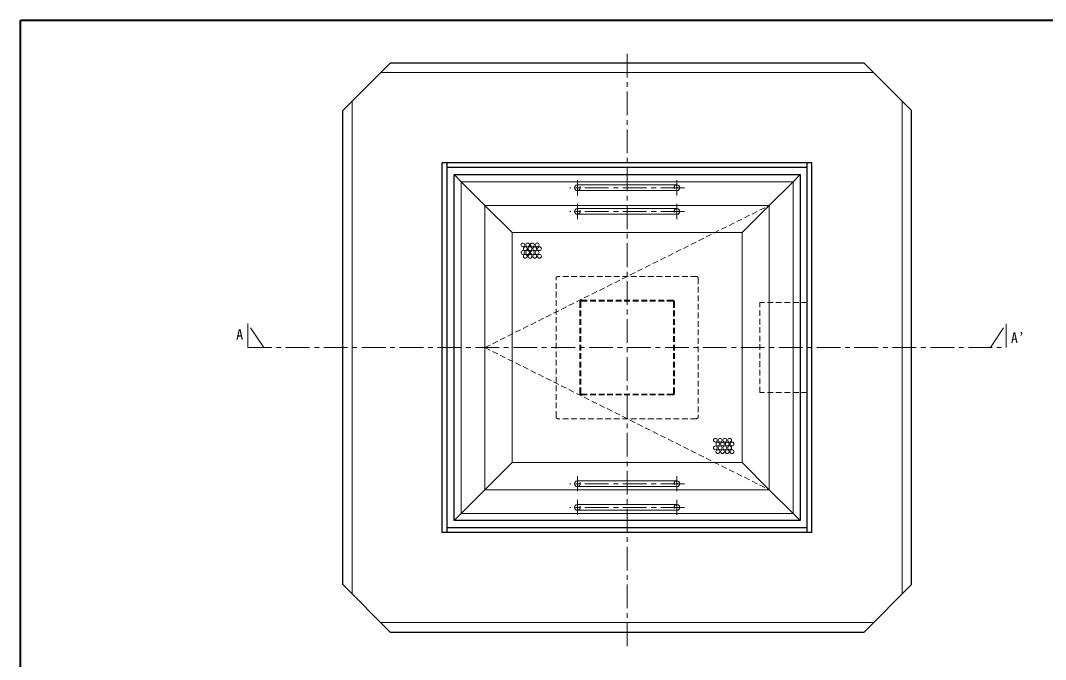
# Model space of a CAD drawing. Units: millimetres at full size, sheet at 1:5; details may follow other scales. Extents: x -1057 to 968, y -699 to 706.
# Drawn here: x -1057 to 24, y 32 to 706 of the extents above; entities that cross this region are included whole.
import ezdxf
from ezdxf.enums import TextEntityAlignment as Align

# ---------------------------------------------------------------- set-up
doc = ezdxf.new("R2010")
doc.units = ezdxf.units.MM
doc.header["$LTSCALE"] = 5
doc.linetypes.add('CHAIN1', pattern=[8, 5, -1, 1, -1])
doc.linetypes.add('DASHED1', pattern=[1.8, 1.2, -0.6])
doc.layers.add('0-0_ﾚｲﾔ1', color=7, linetype='Continuous', lineweight=18)
doc.styles.add('ＭＳ ゴシック', font='')
doc.styles.get('ＭＳ ゴシック').set_extended_font_data('MS Gothic')

msp = doc.modelspace()

# ---------------------------------------------------------------- linework, layer by layer
at = {"layer": '0-0_ﾚｲﾔ1', "color": 1, "lineweight": 40}
for p in [(-1056.961, -699.318), (968.039, 705.682)]:
    msp.add_line(p, (-1056.961, 705.682), dxfattribs=at)
at = {"layer": '0-0_ﾚｲﾔ1', "color": 4, "linetype": 'CHAIN1', "lineweight": 9}
for p, q in [((-416.961, 45.682), (-416.961, 675.682)), ((-469.461, 537.268), (-469.461, 521.268)), ((-364.461, 537.268), (-364.461, 521.268)), ((-356.461, 529.268), (-477.461, 529.268)), ((-469.461, 512.268), (-469.461, 496.268)), ((-364.461, 512.268), (-364.461, 496.268)), ((-356.461, 504.268), (-477.461, 504.268)), ((-800.294, 360.682), (-816.961, 385.682)), ((-816.961, 385.682), (-816.961, 360.682)), ((-33.628, 360.682), (-16.961, 385.682)), ((-16.961, 385.682), (-16.961, 360.682)), ((-816.961, 360.682), (-16.961, 360.682)), ((-356.461, 217.096), (-477.461, 217.096)), ((-469.461, 209.096), (-469.461, 225.096)), ((-364.461, 209.096), (-364.461, 225.096)), ((-469.461, 184.096), (-469.461, 200.096)), ((-364.461, 184.096), (-364.461, 200.096)), ((-356.461, 192.096), (-477.461, 192.096))]:
    msp.add_line(p, q, dxfattribs=at)
at = {"layer": '0-0_ﾚｲﾔ1', "color": 5, "lineweight": 25}
for p, q in [((-716.961, 610.682), (-666.961, 660.682)), ((-166.961, 660.682), (-666.961, 660.682)), ((-166.961, 660.682), (-116.961, 610.682)), ((-716.961, 110.682), (-716.961, 610.682)), ((-116.961, 110.682), (-116.961, 610.682)), ((-611.961, 165.682), (-611.961, 555.682)), ((-221.961, 555.682), (-611.961, 555.682)), ((-606.961, 165.682), (-606.961, 555.682)), ((-226.961, 165.682), (-226.961, 555.682)), ((-221.961, 165.682), (-221.961, 555.682)), ((-226.961, 550.682), (-606.961, 550.682)), ((-599.461, 543.182), (-234.461, 543.182)), ((-599.461, 178.182), (-599.461, 543.182)), ((-591.961, 535.682), (-599.461, 543.182)), ((-241.961, 535.682), (-234.461, 543.182)), ((-234.461, 543.182), (-234.461, 178.182)), ((-591.961, 185.682), (-599.461, 178.182)), ((-241.961, 185.682), (-234.461, 178.182)), ((-234.461, 178.182), (-599.461, 178.182)), ((-221.961, 165.682), (-611.961, 165.682)), ((-226.961, 170.682), (-606.961, 170.682)), ((-666.961, 60.682), (-716.961, 110.682)), ((-116.961, 110.682), (-166.961, 60.682)), ((-666.961, 60.682), (-166.961, 60.682))]:
    msp.add_line(p, q, dxfattribs=at)
at = {"layer": '0-0_ﾚｲﾔ1', "color": 4, "lineweight": 9}
for p, q in [((-676.961, 650.682), (-156.961, 650.682)), ((-706.961, 100.682), (-706.961, 620.682)), ((-126.961, 620.682), (-126.961, 100.682)), ((-566.961, 510.682), (-566.961, 210.682)), ((-364.461, 507.268), (-469.461, 507.268)), ((-364.461, 501.268), (-469.461, 501.268)), ((-538.262, 481.983), (-538.262, 239.38)), ((-538.262, 239.38), (-295.659, 239.38)), ((-364.461, 220.096), (-469.461, 220.096)), ((-364.461, 214.096), (-469.461, 214.096)), ((-156.961, 70.682), (-676.961, 70.682))]:
    msp.add_line(p, q, dxfattribs=at)
at = {"layer": '0-0_ﾚｲﾔ1'}
for p, q in [((-591.961, 535.682), (-591.961, 185.682)), ((-591.961, 535.682), (-241.961, 535.682)), ((-566.961, 510.682), (-591.961, 535.682)), ((-364.461, 532.268), (-469.461, 532.268)), ((-266.961, 510.682), (-241.961, 535.682)), ((-364.461, 526.268), (-469.461, 526.268)), ((-566.961, 210.682), (-591.961, 185.682)), ((-266.961, 210.682), (-241.961, 185.682)), ((-364.461, 195.096), (-469.461, 195.096)), ((-364.461, 189.096), (-469.461, 189.096))]:
    msp.add_line(p, q, dxfattribs=at)
at = {"layer": '0-0_ﾚｲﾔ1', "color": 4, "linetype": 'DASHED1', "lineweight": 9}
for p, q in [((-566.961, 360.682), (-266.961, 510.682)), ((-491.961, 287.682), (-491.961, 433.682)), ((-343.961, 435.682), (-489.961, 435.682)), ((-341.961, 433.682), (-341.961, 287.682)), ((-466.961, 408.682), (-466.961, 312.682)), ((-465.961, 312.682), (-465.961, 408.682)), ((-464.961, 410.682), (-368.961, 410.682)), ((-368.961, 409.682), (-464.961, 409.682)), ((-367.961, 312.682), (-367.961, 408.682)), ((-366.961, 408.682), (-366.961, 312.682)), ((-566.961, 360.682), (-266.961, 210.682)), ((-368.961, 311.682), (-464.961, 311.682)), ((-368.961, 310.682), (-464.961, 310.682)), ((-343.961, 285.682), (-489.961, 285.682))]:
    msp.add_line(p, q, dxfattribs=at)
at = {"layer": '0-0_ﾚｲﾔ1', "linetype": 'DASHED1'}
for p, q in [((-226.961, 408.182), (-276.961, 408.182)), ((-276.961, 313.182), (-276.961, 408.182)), ((-226.961, 313.182), (-276.961, 313.182))]:
    msp.add_line(p, q, dxfattribs=at)
at = {"layer": '0-0_ﾚｲﾔ1'}
msp.add_lwpolyline([(-591.961, 185.682), (-241.961, 185.682), (-241.961, 535.682)], dxfattribs=at)
at = {"layer": '0-0_ﾚｲﾔ1', "color": 4, "lineweight": 9}
for points in [[(-295.659, 239.38), (-295.659, 481.983), (-266.961, 510.682), (-566.961, 510.682)], [(-295.659, 481.983), (-538.262, 481.983), (-566.961, 510.682)], [(-295.659, 239.38), (-266.961, 210.682), (-266.961, 510.682)], [(-538.262, 239.38), (-566.961, 210.682), (-266.961, 210.682)]]:
    msp.add_lwpolyline(points, dxfattribs=at)
for centre in [(-526.922, 468.979), (-524.422, 464.979), (-521.922, 468.979), (-519.422, 464.979), (-516.922, 468.979), (-514.422, 464.979), (-511.922, 468.979), (-509.422, 464.979), (-526.922, 460.979), (-524.422, 456.979), (-521.922, 460.979), (-519.422, 456.979), (-516.922, 460.979), (-514.422, 456.979), (-511.922, 460.979), (-509.422, 456.979), (-323.827, 262.954), (-321.327, 258.954), (-318.827, 262.954), (-316.327, 258.954), (-313.827, 262.954), (-311.327, 258.954), (-308.827, 262.954), (-306.327, 258.954), (-323.827, 254.954), (-321.327, 250.954), (-318.827, 254.954), (-316.327, 250.954), (-313.827, 254.954), (-311.327, 250.954), (-308.827, 254.954), (-306.327, 250.954)]:
    msp.add_circle(centre, 2, dxfattribs=at)
at = {"layer": '0-0_ﾚｲﾔ1'}
for centre, start, end in [((-469.461, 529.268), 90, 270), ((-364.461, 529.268), 270, 90), ((-469.461, 192.096), 90, 270), ((-364.461, 192.096), 270, 90)]:
    msp.add_arc(centre, 3, start, end, dxfattribs=at)
at = {"layer": '0-0_ﾚｲﾔ1', "linetype": 'DASHED1'}
for centre, start, end in [((-469.461, 529.268), 270, 90), ((-364.461, 529.268), 90, 270), ((-469.461, 192.096), 270, 90), ((-364.461, 192.096), 90, 270)]:
    msp.add_arc(centre, 3, start, end, dxfattribs=at)
at = {"layer": '0-0_ﾚｲﾔ1', "color": 4, "lineweight": 9}
for centre, start, end in [((-469.461, 504.268), 90, 270), ((-364.461, 504.268), 270, 90), ((-469.461, 217.096), 90, 270), ((-364.461, 217.096), 270, 90)]:
    msp.add_arc(centre, 3, start, end, dxfattribs=at)
at = {"layer": '0-0_ﾚｲﾔ1', "color": 4, "linetype": 'DASHED1', "lineweight": 9}
for centre, radius, start, end in [((-469.461, 504.268), 3, 270, 90), ((-364.461, 504.268), 3, 90, 270), ((-489.961, 433.682), 2, 90, 180), ((-343.961, 433.682), 2, 0, 90), ((-464.961, 408.682), 2, 90, 180), ((-464.961, 408.682), 1, 90, 180), ((-368.961, 408.682), 2, 0, 90), ((-368.961, 408.682), 1, 0, 90), ((-464.961, 312.682), 2, 180, 270), ((-464.961, 312.682), 1, 180, 270), ((-368.961, 312.682), 2, 270, 0), ((-368.961, 312.682), 1, 270, 0), ((-489.961, 287.682), 2, 180, 270), ((-343.961, 287.682), 2, 270, 0), ((-469.461, 217.096), 3, 270, 90), ((-364.461, 217.096), 3, 90, 270)]:
    msp.add_arc(centre, radius, start, end, dxfattribs=at)

# ---------------------------------------------------------------- texts
at = {"layer": '0-0_ﾚｲﾔ1', "style": 'ＭＳ ゴシック'}
msp.add_text('A', height=11, dxfattribs=at).set_placement((-829.461, 365.682), align=Align.BOTTOM_LEFT)
at = {"layer": '0-0_ﾚｲﾔ1', "insert": (-11.961, 365.682), "char_height": 11, "attachment_point": 7, "style": 'ＭＳ ゴシック'}
msp.add_mtext('\\T1.24;\\W0.95;A’', dxfattribs=at)

doc.saveas('drawing.dxf')
